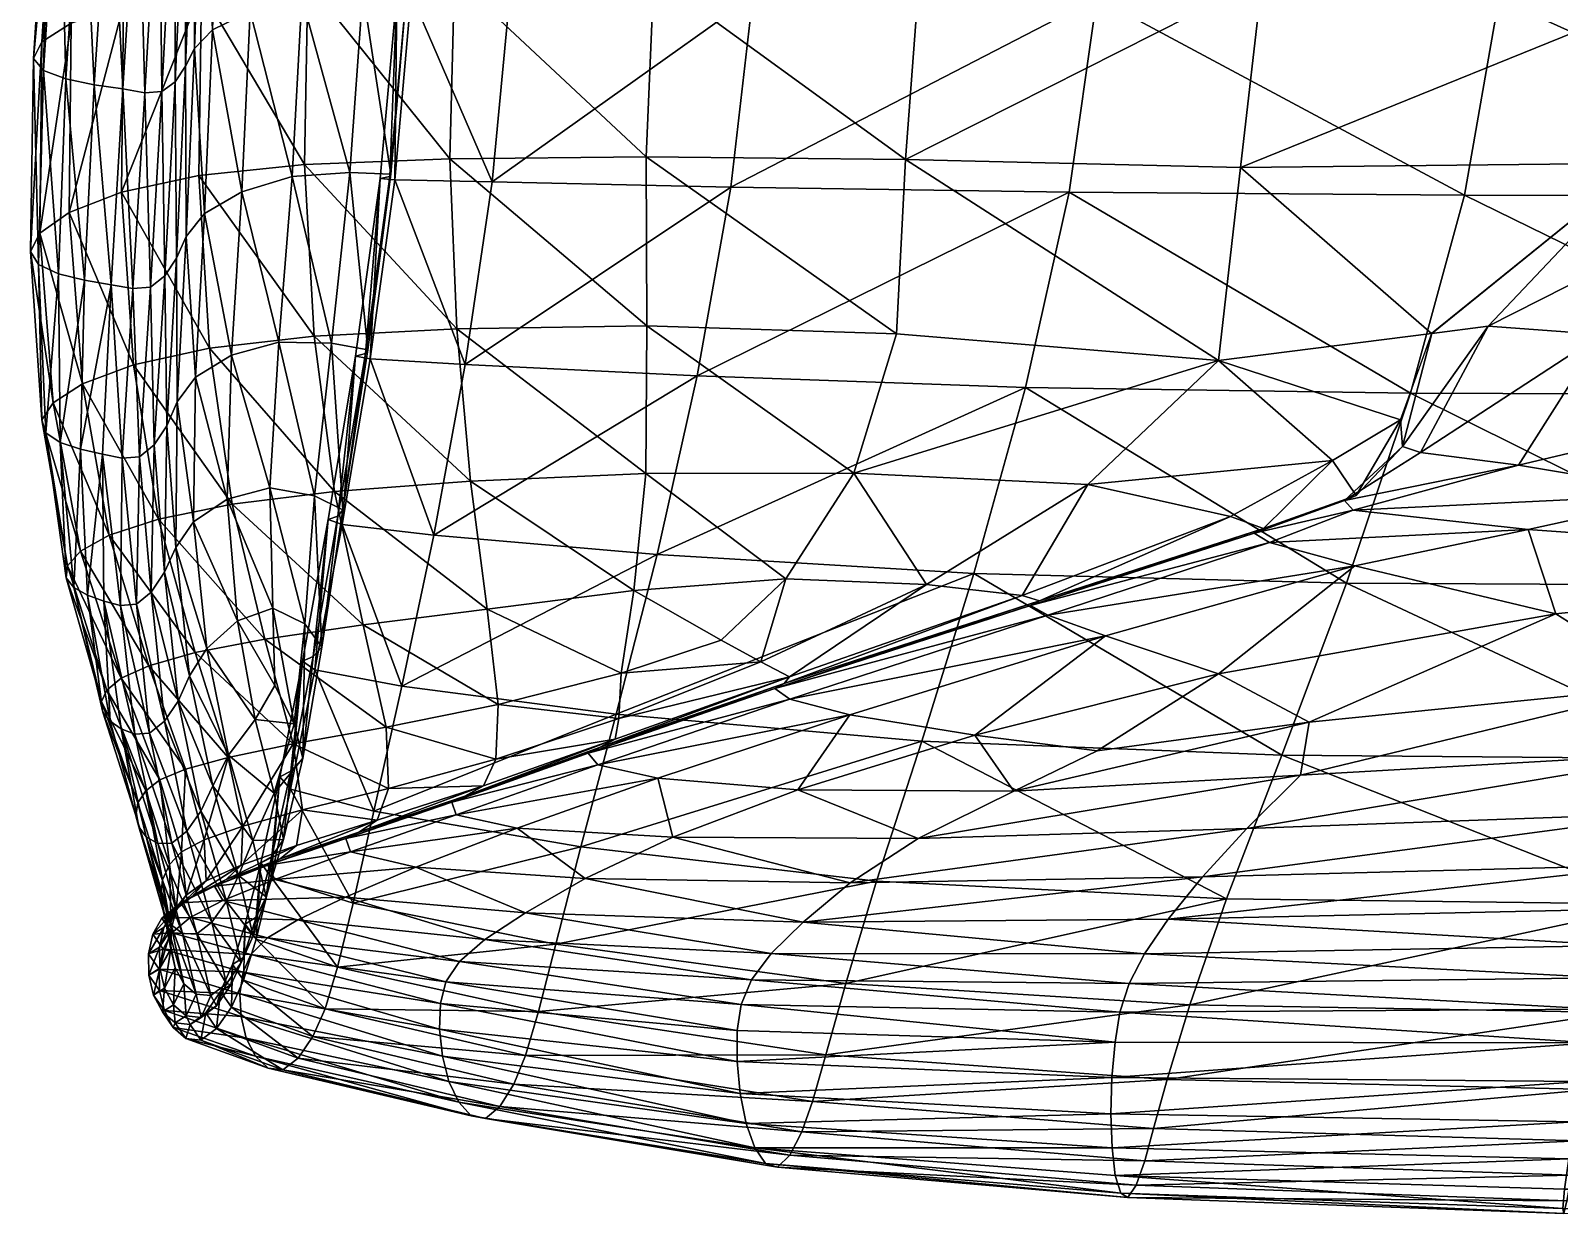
# Model space of a CAD drawing. Header units: centimetres. Extents: x -1118 to 1118, y -522 to 523.
# Drawn here: x -931.8 to -846.4, y -521.9 to -455.5 of the extents above; entities that cross this region are included whole.
import ezdxf

# ---------------------------------------------------------------- set-up
doc = ezdxf.new("R2010")
doc.units = ezdxf.units.CM
doc.layers.add('fabric', color=7, linetype='Continuous', true_color=0x9ab9e5)

msp = doc.modelspace()

# ---------------------------------------------------------------- meshes
at = {"layer": 'fabric', "color": 124, "true_color": 0x009980}
mesh = msp.add_polyface(dxfattribs=at)
corners = [(-819.498, -370.786, -54.772), (-846.725, -370.809, -56.921), (-847.401, -401.378, -57.058), (-820.322, -401.354, -55.028), (-818.559, -334.302, -54.51), (-845.962, -334.32, -56.787), (-869.102, -334.338, -59.484), (-845.18, -293.884, -56.681), (-817.581, -293.874, -54.28), (-786.115, -334.232, -52.442), (-787.228, -370.707, -52.895), (-833.349, -370.393, -269.063), (-857.113, -370.253, -268.896), (-855.055, -333.84, -269.201), (-831.716, -333.965, -269.335), (-834.826, -400.919, -268.834), (-858.991, -400.781, -268.637), (-803.569, -370.525, -269.254), (-804.634, -401.049, -269.06), (-802.376, -334.081, -269.488), (-857.882, -482.279, -268.176), (-848.641, -479.77, -268.211), (-839.028, -481.369, -268.342), (-848.111, -483.371, -268.309), (-846.557, -488.069, -268.519), (-840.2, -492.094, -268.719), (-860.347, -494.131, -268.646), (-820.925, -485.297, -268.682), (-811.185, -490.503, -268.886), (-857.794, -485.404, -268.274), (-813.906, -481.566, -268.661), (-773.28, -484.484, -269.114), (-770.344, -489.734, -269.181), (-814.932, -478.711, -268.453), (-803.042, -479.973, -268.654), (-793.418, -476.041, -268.63), (-813.355, -465.575, -268.352), (-809.464, -462.808, -268.52), (-783.451, -464.512, -268.751), (-832.864, -467.236, -268.257), (-837.173, -465.341, -268.319), (-808.29, -460.168, -268.701), (-841.714, -462.896, -268.454), (-850.343, -471.999, -268.309), (-853.501, -472.413, -268.456), (-844.014, -472.468, -268.194), (-854.125, -479.055, -268.217), (-855.139, -478.726, -268.375)]
mesh.append_faces([[corners[k] for k in face] for face in [(0, 1, 2), (2, 3, 0), (1, 0, 4), (4, 5, 1), (6, 5, 7), (5, 4, 8), (9, 4, 0), (10, 0, 3), (11, 12, 13), (13, 14, 11), (12, 11, 15), (15, 16, 12), (11, 17, 18), (18, 15, 11), (17, 11, 14), (14, 19, 17), (20, 21, 22), (22, 23, 20), (24, 25, 26), (27, 28, 25), (25, 24, 27), (23, 27, 24), (24, 29, 23), (27, 23, 22), (22, 30, 27), (31, 27, 30), (32, 28, 27), (33, 34, 30), (30, 22, 33), (34, 33, 35), (36, 37, 38), (37, 36, 39), (39, 40, 37), (41, 37, 40), (40, 42, 41), (43, 44, 42), (42, 40, 43), (45, 43, 40), (40, 39, 45), (43, 45, 46), (46, 47, 43), (44, 43, 47)]], dxfattribs={"vtx2": -1, "color": 124})
at = {"layer": 'fabric', "color": 112, "true_color": 0x00d879}
mesh = msp.add_polyface(dxfattribs=at)
corners = [(-913.234, -453.311, -74.348), (-913.948, -463.421, -74.857), (-911.662, -463.517, -71.234), (-910.794, -453.27, -70.477), (-912.724, -440.801, -74.111), (-916.198, -441.092, -80.205), (-916.639, -453.638, -80.299), (-917.189, -463.651, -80.543), (-919.536, -454.422, -87.986), (-919.999, -464.507, -88.095), (-919.122, -441.687, -87.971), (-921.208, -442.432, -97.25), (-921.632, -455.445, -97.23), (-922.071, -465.712, -97.289), (-922.634, -456.49, -107.85), (-923.095, -466.99, -107.903), (-922.169, -443.172, -107.882), (-922.6, -443.897, -123.576), (-923.133, -457.482, -123.532), (-923.646, -468.201, -123.577), (-922.576, -474.857, -97.419), (-920.572, -473.634, -88.301), (-917.925, -472.89, -80.969), (-914.974, -472.948, -75.716), (-912.951, -473.325, -72.498), (-923.718, -458.348, -147.964), (-923.098, -444.599, -148.042), (-921.398, -440.481, -267.029), (-922.238, -453.252, -266.997), (-926.601, -454.076, -266.095), (-916.31, -452.759, -267.537), (-908.117, -452.523, -267.826), (-915.468, -440.129, -267.583), (-908.372, -462.65, -267.877), (-916.487, -462.978, -267.605), (-922.389, -463.584, -267.095), (-882.904, -462.687, -268.117), (-897.405, -462.539, -268.013), (-896.963, -452.47, -267.971), (-907.253, -439.983, -267.879), (-882.147, -452.526, -268.08), (-896.037, -439.978, -268.025), (-915.951, -472.573, -267.798), (-907.986, -472.158, -268.041), (-897.369, -471.98, -268.16), (-883.409, -472.437, -268.256)]
mesh.append_faces([[corners[k] for k in face] for face in [(0, 1, 2), (2, 3, 0), (4, 0, 3), (5, 6, 0), (1, 0, 6), (6, 7, 1), (8, 9, 7), (7, 6, 8), (10, 8, 6), (8, 10, 11), (11, 12, 8), (9, 8, 12), (12, 13, 9), (14, 15, 13), (13, 12, 14), (16, 14, 12), (12, 11, 16), (14, 16, 17), (17, 18, 14), (15, 14, 18), (18, 19, 15), (20, 13, 15), (21, 9, 13), (22, 7, 9), (23, 1, 7), (24, 2, 1), (19, 18, 25), (26, 25, 18), (18, 17, 26), (27, 28, 29), (30, 28, 27), (31, 30, 32), (30, 31, 33), (33, 34, 30), (28, 30, 34), (34, 35, 28), (36, 37, 38), (31, 38, 37), (37, 33, 31), (38, 31, 39), (40, 38, 41), (35, 34, 42), (43, 42, 34), (34, 33, 43), (44, 43, 33), (33, 37, 44), (45, 44, 37)]], dxfattribs={"vtx2": -1, "color": 112})
mesh = msp.add_polyface(dxfattribs=at)
corners = [(-791.34, -453.693, -55.489), (-793.805, -464.687, -57.6), (-756.798, -464.591, -56.664), (-754.314, -453.609, -54.405), (-789.852, -440.783, -54.295), (-752.789, -440.683, -53.053), (-821.761, -440.832, -55.717), (-823.108, -453.734, -56.782), (-825.362, -464.739, -58.748), (-849.749, -453.714, -58.5), (-851.676, -464.69, -60.29), (-848.602, -440.834, -57.558), (-871.275, -440.829, -59.949), (-872.209, -453.653, -60.753), (-873.768, -464.525, -62.31), (-854.693, -475.757, -63.218), (-828.889, -475.843, -61.93), (-797.648, -475.752, -60.963), (-760.646, -475.597, -60.175), (-711.901, -453.499, -53.314), (-714.135, -464.505, -55.753), (-896.963, -452.47, -267.971), (-882.147, -452.526, -268.08), (-882.904, -462.687, -268.117), (-897.405, -462.539, -268.013), (-883.409, -472.437, -268.256), (-723.542, -452.225, -269.37), (-723.832, -461.611, -269.375), (-771.175, -461.994, -269.024), (-769.087, -452.341, -269.073), (-723.289, -440.206, -269.393), (-862.971, -452.619, -268.262), (-864.189, -463.137, -268.295), (-861.739, -440.141, -268.316), (-837.077, -440.213, -268.552), (-838.352, -452.65, -268.5), (-841.714, -462.896, -268.454), (-807.207, -452.52, -268.776), (-808.29, -460.168, -268.701), (-806.252, -440.234, -268.823), (-768.559, -440.225, -269.11), (-865.417, -473.929, -268.43), (-853.502, -472.413, -268.456), (-822.587, -473.602, -268.316), (-813.355, -465.575, -268.352), (-792.326, -466.548, -268.57), (-832.864, -467.236, -268.257), (-724.206, -470.129, -269.405), (-761.966, -470.386, -269.106)]
mesh.append_faces([[corners[k] for k in face] for face in [(0, 1, 2), (2, 3, 0), (4, 0, 3), (3, 5, 4), (0, 4, 6), (6, 7, 0), (1, 0, 7), (7, 8, 1), (9, 10, 8), (8, 7, 9), (11, 9, 7), (7, 6, 11), (9, 11, 12), (12, 13, 9), (10, 9, 13), (13, 14, 10), (15, 10, 14), (16, 8, 10), (17, 1, 8), (18, 2, 1), (5, 3, 19), (3, 2, 20), (21, 22, 23), (24, 23, 25), (26, 27, 28), (28, 29, 26), (30, 26, 29), (31, 32, 23), (23, 22, 31), (33, 31, 22), (34, 35, 31), (32, 31, 35), (35, 36, 32), (37, 38, 36), (36, 35, 37), (39, 37, 35), (35, 34, 39), (40, 29, 37), (38, 37, 29), (29, 28, 38), (41, 25, 23), (23, 32, 41), (32, 36, 42), (43, 44, 45), (46, 44, 43), (47, 48, 28), (28, 27, 47)]], dxfattribs={"vtx2": -1, "color": 112})
at = {"layer": 'fabric', "color": 124, "true_color": 0x009980}
mesh = msp.add_polyface(dxfattribs=at)
corners = [(-857.882, -482.279, -268.176), (-862.568, -484.089, -268.184), (-863.421, -483.574, -268.232), (-858.375, -481.738, -268.225), (-848.641, -479.77, -268.211), (-854.125, -479.055, -268.217), (-848.111, -483.371, -268.309), (-857.794, -485.404, -268.274), (-874.957, -488.16, -268.206), (-889.364, -492.848, -268.231), (-890.21, -492.253, -268.282), (-875.919, -487.619, -268.255), (-871.728, -489.314, -268.277), (-886.014, -493.726, -268.294), (-891.436, -453.572, -63.648), (-872.209, -453.653, -60.753), (-871.275, -440.829, -59.949), (-892.661, -464.231, -64.89), (-873.767, -464.525, -62.31), (-894.551, -474.783, -66.946), (-876.2, -475.426, -64.875), (-896.79, -484.759, -70.07), (-879.084, -485.827, -68.599), (-879.03, -494.862, -268.461), (-888.915, -497.901, -268.447), (-872.196, -495.722, -268.583), (-876.854, -497.986, -268.608), (-865.419, -491.421, -268.465), (-860.347, -494.131, -268.646), (-846.557, -488.069, -268.519), (-855.139, -478.726, -268.375), (-855.248, -477.247, -268.475), (-853.501, -472.413, -268.456), (-857.726, -481.468, -268.396), (-859.038, -479.515, -268.521), (-862.892, -483.312, -268.404), (-864.736, -482.63, -268.548), (-875.426, -487.348, -268.426), (-876.394, -487.05, -268.584), (-889.678, -491.964, -268.454)]
mesh.append_faces([[corners[k] for k in face] for face in [(0, 1, 2), (2, 3, 0), (4, 0, 3), (3, 5, 4), (1, 0, 6), (6, 7, 1), (8, 9, 10), (10, 11, 8), (1, 8, 11), (11, 2, 1), (8, 1, 7), (7, 12, 8), (9, 8, 12), (12, 13, 9), (14, 15, 16), (17, 18, 15), (19, 20, 18), (21, 22, 20), (13, 23, 24), (23, 25, 26), (27, 28, 25), (25, 23, 27), (12, 27, 23), (23, 13, 12), (27, 12, 7), (7, 29, 27), (28, 27, 29), (30, 31, 32), (33, 34, 31), (31, 30, 33), (3, 33, 30), (30, 5, 3), (33, 3, 2), (2, 35, 33), (34, 33, 35), (35, 36, 34), (37, 38, 36), (36, 35, 37), (11, 37, 35), (35, 2, 11), (37, 11, 10), (10, 39, 37), (38, 37, 39)]], dxfattribs={"vtx2": -1, "color": 124})
at = {"layer": 'fabric', "color": 112, "true_color": 0x00d879}
mesh = msp.add_polyface(dxfattribs=at)
corners = [(-923.718, -458.348, -147.964), (-924.299, -469.201, -147.955), (-923.646, -468.201, -123.577), (-923.098, -444.599, -148.042), (-923.742, -445.068, -173.444), (-924.456, -458.903, -173.327), (-925.097, -469.825, -173.247), (-925.411, -458.96, -191.801), (-926.084, -469.904, -191.665), (-924.611, -445.095, -191.95), (-925.783, -444.89, -206.747), (-926.649, -458.753, -206.59), (-927.301, -469.692, -206.443), (-928.236, -458.517, -220.897), (-928.792, -469.439, -220.815), (-927.338, -444.663, -221.024), (-928.922, -444.371, -234.159), (-929.825, -458.194, -234.083), (-930.246, -469.084, -234.107), (-931.073, -457.726, -245.51), (-931.351, -468.568, -245.645), (-930.18, -443.973, -245.533), (-930.759, -443.427, -254.523), (-931.635, -457.056, -254.54), (-931.798, -467.828, -254.757), (-931.166, -456.125, -260.535), (-931.275, -466.805, -260.767), (-930.304, -442.69, -260.509), (-928.682, -441.876, -264.15), (-929.533, -455.083, -264.164), (-929.633, -465.652, -264.366), (-926.601, -454.076, -266.095), (-926.721, -464.527, -266.246), (-925.758, -441.102, -266.104), (-922.238, -453.252, -266.997), (-922.389, -463.584, -267.095), (-928.9, -475.218, -264.794), (-926.047, -474.159, -266.583), (-921.794, -473.236, -267.342)]
mesh.append_faces([[corners[k] for k in face] for face in [(0, 1, 2), (0, 3, 4), (4, 5, 0), (1, 0, 5), (5, 6, 1), (7, 8, 6), (6, 5, 7), (9, 7, 5), (5, 4, 9), (7, 9, 10), (10, 11, 7), (8, 7, 11), (11, 12, 8), (13, 14, 12), (12, 11, 13), (15, 13, 11), (11, 10, 15), (13, 15, 16), (16, 17, 13), (14, 13, 17), (17, 18, 14), (19, 20, 18), (18, 17, 19), (21, 19, 17), (17, 16, 21), (19, 21, 22), (22, 23, 19), (20, 19, 23), (23, 24, 20), (25, 26, 24), (24, 23, 25), (27, 25, 23), (23, 22, 27), (25, 27, 28), (28, 29, 25), (26, 25, 29), (29, 30, 26), (31, 32, 30), (30, 29, 31), (33, 31, 29), (29, 28, 33), (32, 31, 34), (34, 35, 32), (26, 30, 36), (30, 32, 37), (32, 35, 38)]], dxfattribs={"vtx2": -1, "color": 112})
at = {"layer": 'fabric', "color": 124, "true_color": 0x009980}
mesh = msp.add_polyface(dxfattribs=at)
corners = [(-910.531, -453.482, -67.832), (-911.445, -463.824, -68.693), (-906.004, -463.95, -67.27), (-905.015, -453.504, -66.303), (-909.936, -440.918, -67.408), (-910.74, -440.895, -68.2), (-911.339, -453.449, -68.615), (-912.257, -463.753, -69.46), (-911.043, -492.127, -75.373), (-909.266, -483.676, -71.472), (-914.392, -483.093, -72.496), (-912.817, -473.83, -70.131), (-907.504, -474.145, -68.882), (-900.105, -496.507, -268.246), (-889.364, -492.848, -268.231), (-886.014, -493.726, -268.294), (-896.752, -497.266, -268.297), (-900.634, -495.857, -268.302), (-890.21, -492.253, -268.282), (-891.436, -453.572, -63.648), (-890.682, -440.858, -63.02), (-892.661, -464.231, -64.89), (-872.209, -453.653, -60.753), (-873.767, -464.525, -62.31), (-894.551, -474.783, -66.946), (-896.79, -484.759, -70.07), (-876.2, -475.426, -64.875), (-899.065, -493.689, -74.512), (-882, -495.198, -73.636), (-879.084, -485.827, -68.599), (-912.619, -499.111, -80.913), (-889.678, -491.964, -268.454), (-889.395, -491.593, -268.621), (-876.394, -487.05, -268.584), (-899.996, -495.55, -268.476), (-899.121, -495.076, -268.649), (-911.714, -463.639, -69.871), (-913.09, -473.541, -71.27), (-912.951, -473.325, -72.498), (-911.662, -463.517, -71.234), (-910.795, -453.348, -69.031), (-910.794, -453.27, -70.477)]
mesh.append_faces([[corners[k] for k in face] for face in [(0, 1, 2), (2, 3, 0), (4, 0, 3), (5, 6, 0), (1, 0, 6), (6, 7, 1), (8, 9, 10), (11, 1, 7), (11, 10, 9), (9, 12, 11), (1, 11, 12), (12, 2, 1), (13, 14, 15), (15, 16, 13), (14, 13, 17), (17, 18, 14), (3, 19, 20), (19, 3, 2), (2, 21, 19), (22, 19, 21), (23, 21, 24), (12, 24, 21), (21, 2, 12), (24, 12, 9), (9, 25, 24), (26, 24, 25), (27, 28, 29), (29, 25, 27), (8, 27, 25), (25, 9, 8), (27, 8, 30), (31, 32, 33), (34, 35, 32), (32, 31, 34), (17, 34, 31), (31, 18, 17), (7, 36, 37), (38, 37, 36), (36, 39, 38), (40, 41, 39), (39, 36, 40), (6, 40, 36), (36, 7, 6)]], dxfattribs={"vtx2": -1, "color": 124})
at = {"layer": 'fabric', "color": 112, "true_color": 0x00d879}
mesh = msp.add_polyface(dxfattribs=at)
corners = [(-923.6, -476.236, -108.027), (-923.095, -466.99, -107.903), (-923.646, -468.201, -123.577), (-924.19, -477.567, -123.694), (-923.69, -484.373, -108.194), (-922.689, -482.935, -97.652), (-922.576, -474.857, -97.419), (-922.071, -465.712, -97.289), (-920.572, -473.634, -88.301), (-920.803, -481.669, -88.807), (-918.423, -481.033, -81.933), (-917.925, -472.89, -80.969), (-919.999, -464.507, -88.095), (-926.676, -479.389, -191.511), (-926.084, -469.904, -191.665), (-927.301, -469.692, -206.443), (-927.77, -479.162, -206.281), (-925.72, -479.303, -173.175), (-925.097, -469.825, -173.247), (-924.894, -478.642, -147.99), (-924.299, -469.201, -147.955), (-925.052, -486.867, -148.053), (-924.31, -485.758, -123.854), (-929.011, -478.879, -220.769), (-928.792, -469.439, -220.815), (-930.153, -478.496, -234.242), (-930.246, -469.084, -234.107), (-929.378, -486.599, -234.433), (-930.951, -477.967, -245.968), (-931.163, -477.247, -255.214), (-929.738, -485.392, -255.792), (-929.804, -486.059, -246.385), (-931.351, -468.568, -245.645), (-931.798, -467.828, -254.757), (-930.542, -476.289, -261.247), (-931.275, -466.805, -260.767), (-928.9, -475.218, -264.794), (-927.399, -483.69, -265.335), (-929.015, -484.579, -261.851), (-926.047, -474.159, -266.583), (-921.794, -473.236, -267.342), (-920.537, -481.955, -267.664), (-924.652, -482.792, -267.015), (-929.633, -465.652, -264.366), (-926.721, -464.527, -266.246), (-915.951, -472.573, -267.798), (-922.389, -463.584, -267.095), (-914.818, -481.245, -268.055)]
mesh.append_faces([[corners[k] for k in face] for face in [(0, 1, 2), (2, 3, 0), (4, 0, 3), (0, 4, 5), (5, 6, 0), (1, 0, 6), (7, 6, 8), (9, 8, 6), (6, 5, 9), (8, 9, 10), (10, 11, 8), (12, 8, 11), (13, 14, 15), (15, 16, 13), (14, 13, 17), (17, 18, 14), (19, 20, 18), (18, 17, 19), (21, 19, 17), (22, 3, 19), (20, 19, 3), (3, 2, 20), (23, 16, 15), (15, 24, 23), (25, 23, 24), (24, 26, 25), (23, 25, 27), (28, 29, 30), (25, 28, 31), (28, 25, 26), (26, 32, 28), (29, 28, 32), (32, 33, 29), (34, 29, 33), (33, 35, 34), (36, 34, 35), (34, 36, 37), (37, 38, 34), (29, 34, 38), (39, 40, 41), (41, 42, 39), (36, 39, 42), (42, 37, 36), (39, 36, 43), (40, 39, 44), (45, 40, 46), (47, 41, 40)]], dxfattribs={"vtx2": -1, "color": 112})
mesh = msp.add_polyface(dxfattribs=at)
corners = [(-916.473, -488.639, -80.002), (-917.06, -494.23, -84.183), (-916.591, -496.138, -82.794), (-915.518, -489.939, -77.935), (-915.939, -481.488, -77.304), (-914.342, -482.273, -74.616), (-918.423, -481.033, -81.933), (-918.254, -487.755, -83.794), (-917.189, -463.651, -80.543), (-917.925, -472.89, -80.969), (-914.974, -472.948, -75.716), (-912.951, -473.325, -72.498), (-913.948, -463.421, -74.857), (-915.951, -472.573, -267.798), (-907.986, -472.158, -268.041), (-907.206, -480.672, -268.26), (-914.818, -481.245, -268.055), (-921.794, -473.236, -267.342), (-913.206, -488.698, -268.311), (-918.705, -489.485, -267.985), (-920.537, -481.955, -267.664), (-906.28, -487.815, -268.474), (-905.659, -493.141, -268.633), (-911.927, -494.405, -268.503), (-898.093, -486.771, -268.526), (-889.596, -486.124, -268.54), (-893.197, -489.55, -268.619), (-898.803, -491.392, -268.652), (-897.412, -480.241, -268.351), (-885.795, -480.215, -268.409), (-897.369, -471.98, -268.16), (-883.409, -472.437, -268.256), (-898.934, -493.925, -268.701), (-890.987, -490.752, -268.655), (-889.395, -491.593, -268.621), (-865.417, -473.929, -268.43), (-881.741, -486.429, -268.59), (-872.712, -480.855, -268.513), (-876.395, -487.05, -268.584)]
mesh.append_faces([[corners[k] for k in face] for face in [(0, 1, 2), (2, 3, 0), (4, 0, 3), (3, 5, 4), (0, 4, 6), (6, 7, 0), (1, 0, 7), (8, 9, 10), (4, 10, 9), (9, 6, 4), (10, 4, 5), (5, 11, 10), (12, 10, 11), (13, 14, 15), (15, 16, 13), (17, 13, 16), (18, 19, 20), (20, 16, 18), (21, 18, 16), (16, 15, 21), (18, 21, 22), (22, 23, 18), (19, 18, 23), (24, 25, 26), (26, 27, 24), (21, 24, 27), (27, 22, 21), (24, 21, 15), (15, 28, 24), (25, 24, 28), (28, 29, 25), (30, 31, 29), (29, 28, 30), (14, 30, 28), (28, 15, 14), (32, 33, 34), (22, 27, 32), (33, 32, 27), (27, 26, 33), (29, 31, 35), (36, 25, 29), (29, 37, 36), (38, 36, 37), (36, 38, 34), (34, 33, 36), (25, 36, 33), (33, 26, 25)]], dxfattribs={"vtx2": -1, "color": 112})
at = {"layer": 'fabric', "color": 124, "true_color": 0x009980}
mesh = msp.add_polyface(dxfattribs=at)
corners = [(-918.345, -502.796, -88.629), (-917.271, -497.869, -81.403), (-917.864, -497.184, -81.866), (-918.93, -501.997, -88.897), (-913.777, -504.238, -88.417), (-912.619, -499.111, -80.913), (-915.915, -491.203, -76.139), (-911.043, -492.127, -75.373), (-914.392, -483.093, -72.496), (-915.176, -482.81, -73.181), (-916.599, -490.716, -76.737), (-912.257, -463.753, -69.46), (-913.632, -473.681, -70.868), (-912.817, -473.83, -70.131), (-913.92, -501.38, -268.099), (-918.155, -502.923, -267.871), (-918.543, -502.128, -267.931), (-914.18, -500.624, -268.161), (-910.265, -502.234, -268.136), (-913.453, -500.282, -268.337), (-917.859, -501.773, -268.106), (-912.428, -499.604, -268.511), (-916.937, -501.019, -268.277), (-920.865, -502.925, -267.731), (-920.024, -502.113, -267.895), (-921.521, -503.286, -267.557), (-918.312, -501.64, -89.142), (-917.671, -500.684, -89.529), (-918.635, -503.889, -98.151), (-917.248, -496.865, -82.175), (-916.591, -496.138, -82.794), (-916.014, -490.463, -77.091), (-915.518, -489.939, -77.935), (-914.623, -482.625, -73.564), (-914.342, -482.273, -74.616), (-913.09, -473.541, -71.27), (-912.951, -473.325, -72.498)]
mesh.append_faces([[corners[k] for k in face] for face in [(0, 1, 2), (2, 3, 0), (1, 0, 4), (4, 5, 1), (6, 1, 5), (5, 7, 6), (8, 6, 7), (6, 8, 9), (9, 10, 6), (1, 6, 10), (10, 2, 1), (11, 12, 13), (8, 13, 12), (12, 9, 8), (14, 15, 16), (16, 17, 14), (15, 14, 18), (19, 17, 16), (16, 20, 19), (21, 19, 20), (20, 22, 21), (23, 24, 22), (22, 20, 23), (25, 23, 20), (20, 16, 25), (26, 27, 28), (26, 3, 2), (2, 29, 26), (27, 26, 29), (29, 30, 27), (31, 32, 30), (30, 29, 31), (10, 31, 29), (29, 2, 10), (31, 10, 9), (9, 33, 31), (32, 31, 33), (33, 34, 32), (35, 36, 34), (34, 33, 35), (12, 35, 33), (33, 9, 12), (35, 12, 11)]], dxfattribs={"vtx2": -1, "color": 124})
at = {"layer": 'fabric', "color": 112, "true_color": 0x00d879}
mesh = msp.add_polyface(dxfattribs=at)
corners = [(-840.832, -504.303, -79.195), (-864.96, -504.002, -79.677), (-867.013, -509.927, -88.005), (-810.606, -504.138, -78.747), (-843.176, -510.354, -87.664), (-873.768, -464.525, -62.31), (-876.2, -475.426, -64.875), (-854.693, -475.757, -63.218), (-858.268, -486.366, -67.369), (-879.084, -485.827, -68.599), (-833.061, -486.503, -66.371), (-828.889, -475.843, -61.93), (-851.676, -464.69, -60.29), (-837.251, -496.171, -72.112), (-861.868, -495.965, -72.827), (-882, -495.198, -73.636), (-868.229, -505.144, -268.121), (-842.078, -504.563, -268.122), (-843.001, -506.611, -267.489), (-809.869, -505.937, -267.457), (-866.31, -502.776, -268.449), (-888.621, -505.305, -268.112), (-863.833, -500.062, -268.623), (-886.002, -503.113, -268.388), (-839.52, -499.191, -268.712), (-840.801, -502.096, -268.511), (-808.542, -501.308, -268.643), (-807.964, -498.326, -268.874), (-838.587, -495.83, -268.782), (-807.855, -494.785, -268.953), (-840.2, -492.094, -268.719), (-811.185, -490.503, -268.886), (-860.832, -497.096, -268.693), (-860.348, -494.131, -268.645), (-882.196, -500.623, -268.538), (-876.855, -497.986, -268.608), (-872.196, -495.722, -268.583), (-853.502, -472.413, -268.456), (-865.417, -473.929, -268.43), (-864.189, -463.137, -268.295), (-855.248, -477.247, -268.475), (-859.038, -479.515, -268.521), (-872.712, -480.855, -268.513), (-864.737, -482.63, -268.548), (-885.795, -480.215, -268.409), (-876.395, -487.05, -268.584), (-839.028, -481.369, -268.342), (-848.641, -479.77, -268.211), (-822.587, -473.602, -268.316), (-844.015, -472.468, -268.194), (-854.125, -479.055, -268.217), (-832.864, -467.236, -268.257)]
mesh.append_faces([[corners[k] for k in face] for face in [(0, 1, 2), (3, 0, 4), (5, 6, 7), (8, 7, 6), (6, 9, 8), (7, 8, 10), (10, 11, 7), (12, 7, 11), (13, 0, 3), (14, 1, 0), (0, 13, 14), (8, 14, 13), (13, 10, 8), (14, 8, 9), (9, 15, 14), (1, 14, 15), (16, 17, 18), (19, 18, 17), (20, 16, 21), (22, 20, 23), (20, 22, 24), (24, 25, 20), (16, 20, 25), (25, 17, 16), (17, 25, 26), (25, 24, 27), (24, 28, 29), (28, 30, 31), (32, 33, 30), (30, 28, 32), (22, 32, 28), (28, 24, 22), (32, 22, 34), (34, 35, 32), (33, 32, 35), (35, 36, 33), (37, 38, 39), (38, 37, 40), (40, 41, 38), (42, 38, 41), (41, 43, 42), (38, 42, 44), (42, 43, 45), (46, 47, 48), (49, 48, 47), (47, 50, 49), (48, 49, 51)]], dxfattribs={"vtx2": -1, "color": 112})
mesh = msp.add_polyface(dxfattribs=at)
corners = [(-924.19, -477.567, -123.694), (-924.31, -485.758, -123.854), (-923.69, -484.373, -108.194), (-920.242, -488.477, -89.814), (-919.25, -493.977, -90.545), (-918.151, -492.072, -86.005), (-918.254, -487.755, -83.794), (-920.803, -481.669, -88.807), (-918.423, -481.033, -81.933), (-922.689, -482.935, -97.652), (-921.954, -490.006, -98.022), (-922.91, -491.547, -108.376), (-923.551, -492.951, -124.028), (-917.06, -494.23, -84.183), (-926.778, -487.62, -191.349), (-926.676, -479.389, -191.511), (-927.77, -479.162, -206.281), (-927.7, -487.363, -206.111), (-925.885, -487.542, -173.111), (-925.72, -479.303, -173.175), (-925.052, -486.867, -148.053), (-924.894, -478.642, -147.99), (-924.321, -494.073, -148.126), (-925.152, -494.746, -173.053), (-925.979, -494.802, -191.19), (-929.378, -486.599, -234.433), (-928.622, -487.028, -220.74), (-929.011, -478.879, -220.769), (-927.355, -494.076, -220.711), (-926.735, -494.495, -205.942), (-927.752, -493.564, -234.623), (-927.84, -492.981, -246.801), (-929.804, -486.059, -246.385), (-927.532, -492.345, -256.371), (-929.738, -485.392, -255.792), (-930.951, -477.967, -245.968), (-930.153, -478.496, -234.242), (-929.015, -484.579, -261.851), (-931.163, -477.247, -255.214), (-926.744, -491.676, -262.457), (-925.195, -490.976, -265.876), (-927.399, -483.69, -265.335), (-922.608, -490.245, -267.446), (-918.705, -489.485, -267.985), (-917.121, -495.34, -268.23), (-924.652, -482.792, -267.015), (-920.537, -481.955, -267.664)]
mesh.append_faces([[corners[k] for k in face] for face in [(0, 1, 2), (3, 4, 5), (5, 6, 3), (7, 3, 6), (6, 8, 7), (3, 7, 9), (9, 10, 3), (4, 3, 10), (2, 11, 10), (10, 9, 2), (11, 2, 1), (1, 12, 11), (6, 5, 13), (14, 15, 16), (16, 17, 14), (15, 14, 18), (18, 19, 15), (19, 18, 20), (21, 20, 1), (20, 22, 12), (12, 1, 20), (22, 20, 18), (23, 18, 14), (24, 14, 17), (25, 26, 27), (16, 27, 26), (26, 17, 16), (28, 29, 17), (17, 26, 28), (30, 28, 26), (26, 25, 30), (31, 30, 25), (25, 32, 31), (33, 31, 32), (32, 34, 33), (34, 32, 35), (32, 25, 36), (37, 34, 38), (39, 33, 34), (34, 37, 39), (40, 39, 37), (37, 41, 40), (42, 43, 44), (42, 40, 41), (41, 45, 42), (43, 42, 45), (45, 46, 43)]], dxfattribs={"vtx2": -1, "color": 112})
mesh = msp.add_polyface(dxfattribs=at)
corners = [(-921.954, -490.006, -98.022), (-920.732, -495.972, -98.315), (-919.25, -493.977, -90.545), (-922.91, -491.547, -108.376), (-921.62, -497.679, -108.542), (-923.551, -492.951, -124.028), (-922.278, -499.097, -124.182), (-920.186, -502.69, -108.658), (-919.386, -500.734, -98.317), (-918.188, -498.088, -90.223), (-917.671, -500.684, -89.529), (-917.06, -494.23, -84.183), (-918.151, -492.072, -86.005), (-924.321, -494.073, -148.126), (-923.068, -500.228, -148.192), (-925.885, -487.542, -173.111), (-925.152, -494.746, -173.053), (-923.901, -500.893, -173.003), (-925.979, -494.802, -191.19), (-924.686, -500.914, -191.05), (-926.778, -487.62, -191.349), (-927.7, -487.363, -206.111), (-926.735, -494.495, -205.942), (-925.334, -500.531, -205.787), (-927.355, -494.076, -220.711), (-927.752, -493.564, -234.623), (-925.92, -499.335, -234.758), (-925.756, -499.985, -220.668), (-927.84, -492.981, -246.801), (-927.532, -492.345, -256.371), (-925.359, -497.959, -256.826), (-925.798, -498.64, -247.122), (-924.42, -502.944, -247.251), (-926.744, -491.676, -262.457), (-925.195, -490.976, -265.876), (-923.141, -496.753, -266.299), (-924.574, -497.351, -262.933), (-917.121, -495.34, -268.23), (-920.758, -496.103, -267.78), (-922.608, -490.245, -267.446), (-919.942, -499.949, -267.921), (-916.611, -499.03, -268.322), (-922.089, -500.697, -266.488), (-923.355, -501.373, -263.149), (-924.034, -502.085, -257.029)]
mesh.append_faces([[corners[k] for k in face] for face in [(0, 1, 2), (3, 4, 1), (1, 0, 3), (4, 3, 5), (5, 6, 4), (7, 4, 6), (8, 1, 4), (9, 2, 1), (1, 8, 9), (10, 9, 8), (2, 9, 11), (11, 12, 2), (13, 14, 6), (6, 5, 13), (15, 16, 13), (14, 13, 16), (16, 17, 14), (18, 19, 17), (17, 16, 18), (20, 18, 16), (21, 22, 18), (19, 18, 22), (22, 23, 19), (24, 25, 26), (26, 27, 24), (22, 24, 27), (27, 23, 22), (28, 29, 30), (30, 31, 28), (25, 28, 31), (31, 26, 25), (32, 31, 30), (33, 34, 35), (35, 36, 33), (29, 33, 36), (36, 30, 29), (37, 38, 39), (34, 39, 38), (38, 35, 34), (40, 38, 37), (37, 41, 40), (38, 40, 42), (42, 35, 38), (43, 36, 35), (35, 42, 43), (36, 43, 44), (44, 30, 36)]], dxfattribs={"vtx2": -1, "color": 112})
mesh = msp.add_polyface(dxfattribs=at)
corners = [(-918.188, -498.088, -90.223), (-917.671, -500.684, -89.529), (-916.591, -496.138, -82.794), (-917.06, -494.23, -84.183), (-869.038, -516.829, -108.563), (-888.104, -515.315, -108.652), (-888.701, -517.02, -124.262), (-869.53, -518.639, -124.204), (-868.285, -514.087, -97.677), (-887.356, -512.716, -97.817), (-867.013, -509.927, -88.005), (-886.236, -508.732, -88.255), (-864.96, -504.002, -79.677), (-884.524, -503.01, -80.137), (-882, -495.198, -73.636), (-870.881, -520.446, -190.76), (-890.729, -518.793, -190.688), (-891.327, -517.916, -205.322), (-871.186, -519.463, -205.383), (-870.483, -520.687, -172.842), (-890.061, -518.991, -172.798), (-870.022, -520.005, -148.143), (-889.37, -518.322, -148.15), (-871.365, -517.916, -220.194), (-891.806, -516.548, -220.206), (-871.424, -516.019, -234.254), (-892.145, -514.875, -234.366), (-871.366, -513.98, -246.626), (-892.321, -513.085, -246.831), (-871.197, -512.012, -256.372), (-892.311, -511.365, -256.63), (-869.556, -507.071, -267.59), (-890.405, -507.05, -267.665), (-888.621, -505.305, -268.112), (-868.229, -505.144, -268.121), (-870.413, -508.738, -266.014), (-891.51, -508.524, -266.18), (-870.919, -510.324, -262.555), (-892.093, -509.904, -262.791), (-911.927, -494.405, -268.503), (-917.121, -495.34, -268.23), (-918.705, -489.485, -267.985), (-911.794, -497.843, -268.568), (-916.611, -499.03, -268.322), (-905.798, -496.203, -268.685), (-905.659, -493.141, -268.633), (-906.492, -497.684, -268.626), (-912.428, -499.604, -268.511), (-916.937, -501.019, -268.277), (-889.395, -491.593, -268.621), (-899.121, -495.076, -268.649), (-898.934, -493.925, -268.701), (-886.002, -503.113, -268.388), (-866.31, -502.776, -268.449), (-882.196, -500.623, -268.538), (-863.833, -500.062, -268.623)]
mesh.append_faces([[corners[k] for k in face] for face in [(0, 1, 2), (2, 3, 0), (4, 5, 6), (6, 7, 4), (8, 9, 5), (10, 11, 9), (12, 13, 11), (14, 13, 12), (15, 16, 17), (17, 18, 15), (16, 15, 19), (19, 20, 16), (21, 22, 20), (20, 19, 21), (22, 21, 7), (7, 6, 22), (23, 18, 17), (17, 24, 23), (25, 23, 24), (24, 26, 25), (27, 25, 26), (26, 28, 27), (29, 27, 28), (28, 30, 29), (31, 32, 33), (33, 34, 31), (32, 31, 35), (35, 36, 32), (37, 38, 36), (36, 35, 37), (38, 37, 29), (29, 30, 38), (39, 40, 41), (42, 43, 40), (40, 39, 42), (44, 42, 39), (39, 45, 44), (42, 44, 46), (46, 47, 42), (43, 42, 47), (47, 48, 43), (49, 50, 51), (44, 51, 50), (50, 46, 44), (51, 44, 45), (33, 52, 53), (52, 54, 55)]], dxfattribs={"vtx2": -1, "color": 112})
at = {"layer": 'fabric', "color": 124, "true_color": 0x009980}
mesh = msp.add_polyface(dxfattribs=at)
corners = [(-908.013, -499.298, -268.214), (-913.92, -501.38, -268.099), (-914.18, -500.624, -268.161), (-908.266, -498.594, -268.275), (-904.612, -500.06, -268.255), (-910.265, -502.234, -268.136), (-896.752, -497.266, -268.297), (-900.105, -496.507, -268.246), (-900.634, -495.857, -268.302), (-912.619, -499.111, -80.913), (-901.057, -501.102, -80.52), (-899.065, -493.689, -74.512), (-913.777, -504.238, -88.417), (-902.449, -506.526, -88.342), (-914.643, -507.816, -97.648), (-903.418, -510.297, -97.755), (-915.341, -510.152, -108.369), (-904.142, -512.75, -108.536), (-916.023, -511.697, -123.972), (-904.798, -514.362, -124.137), (-916.836, -512.904, -147.85), (-905.566, -515.609, -148.011), (-917.697, -513.56, -172.495), (-906.379, -516.269, -172.647), (-918.524, -513.455, -190.398), (-907.169, -516.122, -190.536), (-919.234, -512.796, -205.073), (-907.871, -515.366, -205.191), (-919.742, -511.791, -220.034), (-908.418, -514.199, -220.124), (-920.037, -510.58, -234.284), (-908.785, -512.781, -234.345), (-891.806, -516.548, -220.206), (-892.145, -514.875, -234.366), (-908.952, -511.274, -246.865), (-892.32, -513.085, -246.831), (-908.894, -509.84, -256.693), (-892.311, -511.365, -256.63), (-908.588, -508.64, -262.839), (-919.493, -507.112, -262.801), (-918.557, -506.184, -266.128), (-907.831, -507.509, -266.186), (-916.872, -505.164, -267.533), (-906.418, -506.281, -267.616), (-914.191, -503.898, -267.906), (-904.144, -504.79, -268.013), (-900.806, -502.872, -268.258), (-899.996, -495.55, -268.476), (-907.536, -498.269, -268.451), (-906.492, -497.684, -268.626), (-899.121, -495.076, -268.649), (-913.453, -500.282, -268.337), (-912.428, -499.604, -268.511)]
mesh.append_faces([[corners[k] for k in face] for face in [(0, 1, 2), (2, 3, 0), (1, 0, 4), (4, 5, 1), (6, 4, 0), (7, 0, 3), (3, 8, 7), (9, 10, 11), (12, 13, 10), (10, 9, 12), (13, 12, 14), (14, 15, 13), (16, 17, 15), (15, 14, 16), (17, 16, 18), (18, 19, 17), (20, 21, 19), (19, 18, 20), (22, 23, 21), (24, 25, 23), (26, 27, 25), (28, 29, 27), (30, 31, 29), (32, 29, 31), (33, 31, 34), (35, 34, 36), (37, 36, 38), (39, 38, 36), (40, 41, 38), (42, 43, 41), (43, 42, 44), (44, 45, 43), (5, 46, 45), (45, 44, 5), (46, 5, 4), (47, 8, 3), (3, 48, 47), (48, 49, 50), (51, 52, 49), (49, 48, 51), (2, 51, 48), (48, 3, 2)]], dxfattribs={"vtx2": -1, "color": 124})
mesh = msp.add_polyface(dxfattribs=at)
corners = [(-908.013, -499.298, -268.214), (-900.105, -496.507, -268.246), (-896.752, -497.266, -268.297), (-882, -495.198, -73.636), (-899.065, -493.689, -74.512), (-901.057, -501.102, -80.52), (-884.524, -503.01, -80.137), (-902.449, -506.526, -88.342), (-886.236, -508.732, -88.255), (-903.418, -510.297, -97.755), (-887.356, -512.717, -97.817), (-904.142, -512.75, -108.536), (-888.104, -515.315, -108.652), (-904.798, -514.362, -124.137), (-888.701, -517.02, -124.262), (-905.566, -515.609, -148.011), (-889.37, -518.322, -148.15), (-906.379, -516.269, -172.647), (-890.061, -518.991, -172.798), (-907.169, -516.122, -190.536), (-890.729, -518.793, -190.688), (-907.871, -515.366, -205.191), (-891.326, -517.916, -205.322), (-908.418, -514.199, -220.124), (-891.806, -516.548, -220.206), (-908.785, -512.781, -234.345), (-892.145, -514.875, -234.366), (-908.952, -511.274, -246.865), (-892.32, -513.085, -246.831), (-908.894, -509.84, -256.693), (-892.311, -511.365, -256.63), (-908.588, -508.64, -262.839), (-892.093, -509.904, -262.791), (-907.831, -507.509, -266.186), (-891.51, -508.524, -266.18), (-906.418, -506.281, -267.616), (-890.405, -507.05, -267.665), (-904.144, -504.79, -268.013), (-888.621, -505.305, -268.112), (-900.806, -502.872, -268.258), (-886.001, -503.113, -268.388), (-904.612, -500.06, -268.255), (-895.898, -500.562, -268.39), (-882.196, -500.623, -268.538), (-888.915, -497.901, -268.447), (-876.854, -497.986, -268.608), (-886.014, -493.726, -268.294), (-879.03, -494.862, -268.461), (-899.121, -495.076, -268.649), (-899.996, -495.55, -268.476), (-907.536, -498.269, -268.451)]
mesh.append_faces([[corners[k] for k in face] for face in [(0, 1, 2), (3, 4, 5), (5, 6, 3), (7, 8, 6), (6, 5, 7), (8, 7, 9), (9, 10, 8), (11, 12, 10), (10, 9, 11), (12, 11, 13), (13, 14, 12), (15, 16, 14), (14, 13, 15), (16, 15, 17), (17, 18, 16), (19, 20, 18), (18, 17, 19), (20, 19, 21), (21, 22, 20), (23, 24, 22), (22, 21, 23), (25, 26, 24), (27, 28, 26), (29, 30, 28), (31, 32, 30), (32, 31, 33), (33, 34, 32), (35, 36, 34), (34, 33, 35), (36, 35, 37), (37, 38, 36), (39, 40, 38), (38, 37, 39), (41, 42, 39), (40, 39, 42), (42, 43, 40), (44, 45, 43), (43, 42, 44), (2, 44, 42), (42, 41, 2), (44, 2, 46), (45, 44, 47), (48, 49, 50)]], dxfattribs={"vtx2": -1, "color": 124})
at = {"layer": 'fabric', "color": 112, "true_color": 0x00d879}
mesh = msp.add_polyface(dxfattribs=at)
corners = [(-923.307, -505.934, -190.943), (-924.686, -500.914, -191.05), (-925.334, -500.531, -205.787), (-923.958, -505.443, -205.66), (-922.546, -509.323, -190.818), (-923.24, -508.74, -205.517), (-921.721, -509.395, -172.877), (-922.511, -505.963, -172.962), (-923.901, -500.893, -173.003), (-921.662, -505.304, -148.231), (-923.068, -500.228, -148.192), (-920.855, -508.74, -148.192), (-920.039, -507.561, -124.283), (-920.856, -504.149, -124.284), (-922.278, -499.097, -124.182), (-920.186, -502.69, -108.658), (-919.362, -506.063, -108.669), (-918.635, -503.889, -98.151), (-919.386, -500.734, -98.317), (-921.62, -497.679, -108.542), (-917.671, -500.684, -89.529), (-925.359, -497.959, -256.826), (-924.034, -502.085, -257.029), (-924.42, -502.944, -247.251), (-923.94, -505.698, -247.218), (-923.662, -504.657, -257.03), (-923.953, -506.806, -234.705), (-924.527, -503.853, -234.785), (-925.798, -498.64, -247.122), (-925.92, -499.335, -234.758), (-924.369, -504.718, -220.597), (-925.756, -499.985, -220.668), (-923.714, -507.861, -220.475), (-920.024, -502.113, -267.895), (-919.942, -499.949, -267.921), (-916.611, -499.03, -268.322), (-916.937, -501.019, -268.277), (-921.981, -503.002, -266.482), (-922.089, -500.697, -266.488), (-923.102, -503.804, -263.156), (-923.355, -501.373, -263.149)]
mesh.append_faces([[corners[k] for k in face] for face in [(0, 1, 2), (2, 3, 0), (4, 0, 3), (3, 5, 4), (0, 4, 6), (6, 7, 0), (1, 0, 7), (7, 8, 1), (9, 10, 8), (8, 7, 9), (11, 9, 7), (7, 6, 11), (9, 11, 12), (12, 13, 9), (10, 9, 13), (13, 14, 10), (14, 13, 15), (16, 15, 13), (13, 12, 16), (15, 16, 17), (17, 18, 15), (19, 15, 18), (18, 17, 20), (21, 22, 23), (24, 23, 22), (22, 25, 24), (23, 24, 26), (26, 27, 23), (28, 23, 27), (27, 29, 28), (30, 31, 29), (29, 27, 30), (32, 30, 27), (27, 26, 32), (30, 32, 5), (5, 3, 30), (31, 30, 3), (3, 2, 31), (33, 34, 35), (35, 36, 33), (34, 33, 37), (37, 38, 34), (39, 40, 38), (38, 37, 39), (40, 39, 25), (25, 22, 40)]], dxfattribs={"vtx2": -1, "color": 112})
at = {"layer": 'fabric', "color": 124, "true_color": 0x009980}
mesh = msp.add_polyface(dxfattribs=at)
corners = [(-919.198, -506.26, -97.65), (-918.345, -502.796, -88.629), (-918.93, -501.997, -88.897), (-919.809, -505.406, -97.751), (-914.643, -507.816, -97.648), (-913.777, -504.238, -88.417), (-923.898, -505.898, -262.781), (-922.871, -505.045, -266.102), (-918.557, -506.184, -266.128), (-919.493, -507.112, -262.801), (-924.392, -506.808, -256.649), (-924.972, -505.973, -256.701), (-924.458, -505.071, -262.831), (-923.397, -504.225, -266.153), (-921.048, -504.099, -267.502), (-918.155, -502.923, -267.871), (-914.191, -503.898, -267.906), (-916.872, -505.164, -267.533), (-921.521, -503.286, -267.557), (-918.543, -502.128, -267.931), (-910.265, -502.234, -268.136), (-907.831, -507.509, -266.186), (-920.865, -502.925, -267.731), (-922.759, -503.861, -266.325), (-920.024, -502.113, -267.895), (-921.981, -503.002, -266.482), (-923.831, -504.705, -263.003), (-923.102, -503.804, -263.156), (-924.352, -505.604, -256.874), (-923.662, -504.657, -257.03), (-924.594, -506.706, -247.051), (-923.94, -505.698, -247.218), (-925.21, -507.079, -246.876), (-919.199, -505.031, -97.94), (-919.9, -507.278, -108.517), (-919.362, -506.063, -108.669), (-918.635, -503.889, -98.151), (-918.312, -501.64, -89.142)]
mesh.append_faces([[corners[k] for k in face] for face in [(0, 1, 2), (2, 3, 0), (1, 0, 4), (4, 5, 1), (6, 7, 8), (8, 9, 6), (10, 6, 9), (6, 10, 11), (11, 12, 6), (7, 6, 12), (12, 13, 7), (14, 15, 16), (16, 17, 14), (7, 14, 17), (17, 8, 7), (14, 7, 13), (13, 18, 14), (15, 14, 18), (18, 19, 15), (20, 16, 15), (21, 8, 17), (22, 18, 13), (13, 23, 22), (24, 22, 23), (23, 25, 24), (26, 27, 25), (25, 23, 26), (12, 26, 23), (23, 13, 12), (26, 12, 11), (11, 28, 26), (27, 26, 28), (28, 29, 27), (30, 31, 29), (29, 28, 30), (32, 30, 28), (28, 11, 32), (3, 33, 34), (35, 34, 33), (33, 36, 35), (36, 33, 37), (2, 37, 33), (33, 3, 2)]], dxfattribs={"vtx2": -1, "color": 124})
at = {"layer": 'fabric', "color": 112, "true_color": 0x00d879}
mesh = msp.add_polyface(dxfattribs=at)
corners = [(-845.305, -517.526, -108.35), (-869.038, -516.829, -108.563), (-869.53, -518.639, -124.204), (-845.667, -519.443, -124.039), (-844.571, -514.652, -97.416), (-868.285, -514.087, -97.677), (-888.104, -515.315, -108.652), (-887.356, -512.716, -97.817), (-867.013, -509.927, -88.005), (-843.176, -510.354, -87.664), (-840.832, -504.303, -79.195), (-886.236, -508.732, -88.255), (-864.96, -504.002, -79.677), (-813.121, -510.254, -87.305), (-814.575, -514.653, -97.112), (-815.267, -517.638, -108.092), (-846.168, -521.297, -190.808), (-870.881, -520.446, -190.76), (-871.186, -519.463, -205.383), (-846.079, -520.226, -205.433), (-846.117, -521.571, -172.834), (-870.483, -520.687, -172.842), (-845.943, -520.872, -148.056), (-870.022, -520.005, -148.143), (-815.493, -519.651, -123.84), (-815.552, -521.138, -147.953), (-815.435, -521.855, -172.833), (-815.132, -521.558, -190.884), (-871.365, -517.916, -220.194), (-871.424, -516.019, -234.254), (-845.467, -516.454, -234.108), (-845.83, -518.534, -220.164), (-813.932, -518.632, -220.193), (-813.118, -516.421, -234.025), (-845.038, -514.213, -246.368), (-812.282, -514.035, -246.177), (-844.586, -512.042, -256.05), (-811.516, -511.718, -255.796), (-871.366, -513.98, -246.626), (-871.197, -512.012, -256.372), (-843.001, -506.611, -267.489), (-869.556, -507.071, -267.59), (-868.229, -505.144, -268.121), (-843.663, -508.421, -265.804), (-870.413, -508.738, -266.014), (-844.16, -510.171, -262.26), (-870.919, -510.324, -262.555), (-810.91, -509.713, -262.033), (-810.387, -507.844, -265.662)]
mesh.append_faces([[corners[k] for k in face] for face in [(0, 1, 2), (2, 3, 0), (1, 0, 4), (4, 5, 1), (6, 1, 5), (7, 5, 8), (9, 8, 5), (5, 4, 9), (8, 9, 10), (11, 8, 12), (13, 9, 4), (14, 4, 0), (15, 0, 3), (16, 17, 18), (18, 19, 16), (17, 16, 20), (20, 21, 17), (22, 23, 21), (21, 20, 22), (23, 22, 3), (3, 2, 23), (24, 3, 22), (25, 22, 20), (26, 20, 16), (27, 16, 19), (28, 29, 30), (30, 31, 28), (18, 28, 31), (31, 19, 18), (19, 31, 32), (31, 30, 33), (30, 34, 35), (34, 36, 37), (38, 39, 36), (36, 34, 38), (29, 38, 34), (34, 30, 29), (40, 41, 42), (41, 40, 43), (43, 44, 41), (45, 46, 44), (44, 43, 45), (46, 45, 36), (36, 39, 46), (37, 36, 45), (47, 45, 43), (48, 43, 40)]], dxfattribs={"vtx2": -1, "color": 112})
at = {"layer": 'fabric', "color": 124, "true_color": 0x009980}
mesh = msp.add_polyface(dxfattribs=at)
corners = [(-922.279, -511.9, -172.451), (-921.404, -511.246, -147.794), (-922.011, -510.361, -147.85), (-922.883, -511.015, -172.516), (-923.116, -511.811, -190.366), (-923.827, -511.19, -205.053), (-919.234, -512.796, -205.073), (-923.718, -510.929, -190.44), (-924.428, -510.313, -205.132), (-924.322, -510.247, -220.021), (-924.591, -509.115, -234.274), (-920.037, -510.58, -234.284), (-919.742, -511.791, -220.034), (-924.923, -509.379, -220.098), (-925.189, -508.258, -234.344), (-924.618, -507.924, -246.815), (-924.392, -506.808, -256.649), (-919.927, -508.1, -256.664), (-920.103, -509.303, -246.826), (-925.21, -507.079, -246.876), (-924.972, -505.973, -256.701), (-924.594, -506.706, -247.051), (-924.574, -507.881, -234.523), (-923.94, -505.698, -247.218), (-923.952, -506.806, -234.705), (-924.309, -508.999, -220.279), (-923.714, -507.861, -220.475), (-923.815, -509.93, -205.314), (-923.24, -508.74, -205.517), (-923.106, -510.544, -190.621), (-922.546, -509.323, -190.818), (-922.271, -510.63, -172.693), (-921.721, -509.395, -172.877), (-921.4, -509.976, -148.024)]
mesh.append_faces([[corners[k] for k in face] for face in [(0, 1, 2), (2, 3, 0), (4, 5, 6), (4, 0, 3), (3, 7, 4), (5, 4, 7), (7, 8, 5), (9, 10, 11), (5, 9, 12), (9, 5, 8), (8, 13, 9), (10, 9, 13), (13, 14, 10), (15, 16, 17), (10, 15, 18), (15, 10, 14), (14, 19, 15), (16, 15, 19), (19, 20, 16), (21, 19, 14), (14, 22, 21), (23, 21, 22), (22, 24, 23), (25, 26, 24), (24, 22, 25), (13, 25, 22), (22, 14, 13), (25, 13, 8), (8, 27, 25), (26, 25, 27), (27, 28, 26), (29, 30, 28), (28, 27, 29), (7, 29, 27), (27, 8, 7), (29, 7, 3), (3, 31, 29), (30, 29, 31), (31, 32, 30), (32, 31, 33), (2, 33, 31), (31, 3, 2)]], dxfattribs={"vtx2": -1, "color": 124})
mesh = msp.add_polyface(dxfattribs=at)
corners = [(-921.404, -511.246, -147.794), (-922.279, -511.9, -172.451), (-917.697, -513.56, -172.495), (-916.836, -512.904, -147.85), (-920.579, -510.056, -123.908), (-916.023, -511.697, -123.972), (-921.19, -509.174, -123.956), (-922.011, -510.361, -147.85), (-919.234, -512.796, -205.073), (-918.524, -513.455, -190.398), (-923.116, -511.811, -190.366), (-919.893, -508.537, -108.301), (-919.198, -506.26, -97.65), (-919.809, -505.406, -97.751), (-920.509, -507.66, -108.347), (-915.341, -510.152, -108.369), (-914.643, -507.816, -97.648), (-920.037, -510.58, -234.284), (-919.742, -511.791, -220.034), (-924.322, -510.247, -220.021), (-923.827, -511.19, -205.053), (-919.927, -508.1, -256.664), (-920.103, -509.303, -246.826), (-924.618, -507.924, -246.815), (-924.591, -509.115, -234.274), (-919.493, -507.112, -262.801), (-924.392, -506.808, -256.649), (-905.566, -515.609, -148.011), (-906.379, -516.269, -172.647), (-907.169, -516.122, -190.536), (-907.871, -515.366, -205.191), (-908.418, -514.199, -220.124), (-908.952, -511.274, -246.865), (-908.785, -512.781, -234.345), (-908.894, -509.84, -256.693), (-908.588, -508.64, -262.839), (-918.557, -506.184, -266.128), (-921.4, -509.976, -148.024), (-920.855, -508.74, -148.192), (-921.721, -509.395, -172.877), (-920.58, -508.789, -124.127), (-920.039, -507.561, -124.283), (-919.9, -507.278, -108.517), (-919.362, -506.063, -108.669)]
mesh.append_faces([[corners[k] for k in face] for face in [(0, 1, 2), (2, 3, 0), (4, 0, 3), (3, 5, 4), (0, 4, 6), (6, 7, 0), (8, 9, 10), (1, 10, 9), (9, 2, 1), (11, 12, 13), (13, 14, 11), (4, 11, 14), (14, 6, 4), (11, 4, 5), (5, 15, 11), (12, 11, 15), (15, 16, 12), (17, 18, 19), (18, 8, 20), (21, 22, 23), (22, 17, 24), (25, 21, 26), (27, 3, 2), (28, 2, 9), (29, 9, 8), (30, 8, 18), (31, 18, 17), (22, 32, 33), (33, 17, 22), (32, 22, 21), (21, 34, 32), (34, 21, 25), (35, 25, 36), (37, 38, 39), (37, 7, 6), (6, 40, 37), (38, 37, 40), (40, 41, 38), (42, 43, 41), (41, 40, 42), (14, 42, 40), (40, 6, 14), (42, 14, 13)]], dxfattribs={"vtx2": -1, "color": 124})

doc.saveas('drawing.dxf')
